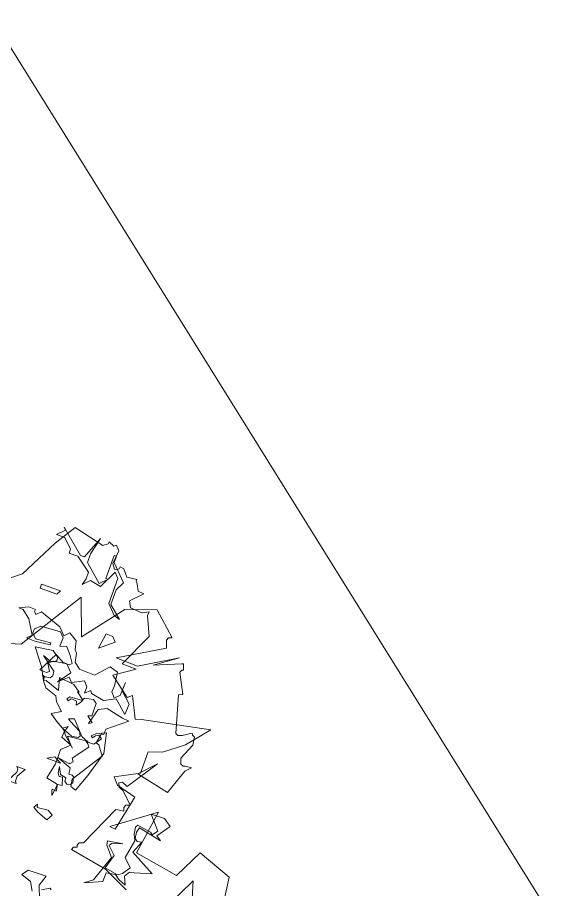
# Model space of a CAD drawing. Header units: metres. Extents: x -71 to 881, y -503 to 661.
# Drawn here: x 332.44 to 337.22, y 206.89 to 214.65 of the extents above; entities that cross this region are included whole.
import ezdxf

# ---------------------------------------------------------------- set-up
doc = ezdxf.new("R2010")
doc.units = ezdxf.units.M
doc.layers.add('04. Pisos', color=8, linetype='Continuous', lineweight=5)
doc.layers.add('ARBRE', color=100, linetype='Continuous', lineweight=13, true_color=0x00ff3f)

# ---------------------------------------------------------------- blocks, each defined once
blk = doc.blocks.new('WMF2', base_point=(0, 0.01))
at = {"color": 251, "lineweight": 0, "true_color": 0x636466}
for points in [[(81.23, -212.64), (86.45, -202.37), (92.4, -197.64)], [(8.22, -134.47), (9.81, -146.85), (18.98, -150.2), (22.71, -142.59), (34.39, -144.58), (32.65, -156.43), (43.16, -148.65), (41.63, -148.52), (39.67, -158.01), (44.92, -159.4), (46.44, -161.06), (40.43, -164.26), (40.42, -170.12), (36.91, -171.27), (31.95, -175.08), (27.13, -180.99), (44.83, -177.37), (46.41, -176.96), (49.12, -182.48), (50.2, -181.46), (55.69, -185.68), (50.55, -189.17), (54.41, -189.22), (50.23, -198.2), (52.48, -203.12), (52.39, -204.21), (54.12, -203.26), (57.28, -203.53), (58.15, -205.15), (55.25, -208.11), (56.89, -208.24), (57.74, -209.97), (58.25, -210.45), (58.2, -211), (60.88, -210.67), (62.28, -212.43), (63.37, -212.54), (63.42, -211.98), (64, -211.48), (64.56, -211.53), (65.45, -212.71), (65.14, -216.33), (66.13, -217.51), (66.73, -217.02), (68.24, -217.69), (68.28, -217.15), (69.45, -216.26), (77.76, -218.17), (81.23, -212.64), (81.23, -212.64)], [(15.6, -134.05), (18.21, -142.77), (22.11, -134.68)], [(33.61, -134.71), (40.51, -137.9), (50.45, -139.73), (50.16, -140.44), (49.24, -140.81), (49.44, -141.32), (49.15, -142.04), (48.13, -142.44), (43.19, -153.31), (41.06, -153.59), (41.43, -154.51), (41.13, -155.22), (40.11, -155.63), (43.05, -158.46), (44.35, -159.02), (44.76, -160.04), (44.45, -160.3), (43.92, -160.51), (42.49, -159.91), (37.1, -168.03), (40.97, -163.9), (32.15, -161.95), (29.82, -168.64), (28.52, -170), (30.14, -169.93), (30.65, -169.72), (31.37, -170.03), (31.94, -171.46), (30.17, -175.61), (30.45, -177.74), (31.15, -178.04), (31.35, -178.56), (33.6, -177.07), (34.61, -176.66), (35.32, -176.96), (38.04, -186.65), (37.02, -187.05), (39.7, -192.27), (39.35, -192.88), (38.94, -193.04), (39.56, -194.57), (39.97, -194.4), (46.81, -191.62), (41.05, -195.63), (50.47, -189.97), (56.38, -190.15), (44.99, -196.88), (45.76, -198.84), (45.47, -199.54), (44.55, -199.92), (50.64, -205.39), (58.51, -202.62), (66.66, -192.17), (70.16, -201.76), (80.62, -185.19), (89.7, -182.43)], [(56.38, -126.21), (57.56, -128.41), (60.34, -129.35), (59.17, -130.88), (54.25, -131.01), (55.18, -128.25), (53.81, -124.69)], [(54.16, -127.33), (52.25, -128.51), (51.85, -128.21)], [(28.56, -153.92), (30.94, -150.53), (29.67, -149.64), (35.82, -150.93), (36.23, -149.61), (35.92, -147.95), (35.22, -147.45), (34.02, -147.66), (35.31, -144.47), (28.78, -140.9), (33.22, -139.51), (34.42, -139.31), (35.29, -137.92), (34.3, -135.76), (36.32, -136.63), (37.59, -137.52), (39.98, -137.11), (40.07, -134.73), (44.54, -132.73), (42.46, -134.33), (40.08, -141.29), (42.26, -143.89), (42.45, -144.97), (38.49, -145.64), (41.28, -144.68), (41.66, -143.99), (39.59, -141.99), (40.67, -138.22), (37.1, -137.61), (35.99, -138.41), (34.61, -140.39), (36.71, -142.49), (35.82, -147.35), (36.59, -148.94), (36.91, -150.74), (36.53, -151.43), (32.84, -150.83), (32.14, -150.33), (31.15, -151.75), (34.23, -155.28), (30.66, -155.41), (28.56, -153.92), (28.56, -153.92)], [(59.05, -144.81), (61.87, -145.83), (63.32, -146.72), (62.67, -147.76), (62.48, -146.91), (59.55, -147.25), (58.09, -146.36), (59.05, -144.81), (59.05, -144.81)], [(59.93, -151.15), (60.32, -152.23), (60.38, -152.67), (59.29, -152.55), (59.49, -154.26), (58.26, -154.43), (58.99, -156.48), (59.78, -156.36), (60.39, -157.12), (60.6, -158.84), (59.69, -157), (58.12, -156.61), (58.04, -155.76), (57.3, -155.21), (56.47, -155.37), (55.94, -156.07), (56.34, -157.53), (56.79, -157.86), (57.66, -157.75), (57.9, -159.41), (61.78, -160.83), (58.66, -160.38), (58.28, -160.48), (57.75, -161.18), (58.26, -161.95), (55.2, -166.06), (55.75, -166.8), (56.5, -167.36), (60.96, -166.95), (61.31, -166.89), (59.77, -164.96), (59.07, -164.44), (62, -167.02), (62.51, -167.79), (63.26, -168.35), (60.34, -167.25), (58.66, -167.5), (58.28, -168), (58.89, -169.15), (61.9, -170.7), (62.6, -171.21), (61.18, -171.65), (57.84, -168.06), (55.81, -167.24), (55.17, -167.15), (54.29, -167.27), (52.87, -169.18), (53.82, -169.88), (54.6, -169.37), (55.15, -168.63), (55.66, -169.01), (54.32, -170.26), (52.66, -170.5), (52.66, -171.97), (47.81, -175.9), (49.56, -176.04), (54.15, -177.07), (56.26, -176.06), (57.34, -171.75), (56.54, -172.31), (58.19, -173.55), (57.21, -173.91), (57.26, -177.31), (58.26, -178.06), (60.53, -177.56), (61.17, -176.18), (61.91, -175.17), (62.25, -176.19), (63.37, -176.26), (63.72, -176.21), (64.28, -175.46), (64.78, -175.83), (64.22, -176.58), (61.08, -176.8), (60.89, -177.07), (62.8, -178.48), (62.37, -178.54), (64.31, -180), (68.46, -180.44), (67.52, -177.18), (71.39, -178.5), (71.97, -178.23), (72.13, -179.07), (72.84, -179.59), (71.95, -179.32), (70.65, -179.51), (70.12, -180.21), (70.34, -181.46), (74.19, -184.37), (72.12, -183.59), (70.89, -183.77), (70.51, -184.27), (70.59, -185.1), (72.3, -186.38), (76.95, -185.71), (73.74, -181.48), (71.97, -178.23), (70.82, -176.69), (67.68, -175.65), (66.98, -174.25), (64.97, -172.31), (67.26, -170.98), (65.32, -169.52), (63.26, -168.35), (62.04, -169.25), (62.51, -167.79), (62.6, -166.17), (59.77, -164.96), (61.9, -163.05), (61.78, -160.83), (61.83, -159.09), (62.73, -154.97), (59.49, -154.26), (59.93, -151.15), (59.93, -151.15)], [(70.48, -153.72), (70.48, -154.59), (70.98, -155.09), (68.65, -155.09), (70, -152.75), (70, -151.4), (69.61, -150.88), (71.95, -150.88), (70.48, -153.72), (70.48, -153.72)], [(56.45, -156.83), (51.18, -165.09), (52.99, -167.49), (53.79, -167.78), (53.24, -170.6), (52.14, -171.11), (51.01, -165.85), (52.98, -159.15), (54.67, -154.45), (56.12, -154.97), (56.45, -156.83), (56.45, -156.83)], [(62.6, -160.74), (60.66, -159.76), (64.44, -159.76), (62.6, -160.74), (62.6, -160.74)], [(52.76, -180.21), (55.75, -178.63), (59.24, -179.37), (59.71, -180), (60.98, -178.83), (60.92, -180.53), (62.07, -181.8), (65.07, -180.21), (66.12, -181.35), (68.53, -179.14), (66.06, -182.57), (67.81, -184.35), (71.26, -183.89), (72.51, -182.83), (71.38, -180.95), (72, -180.48), (73.83, -180.56), (71.19, -185.7), (68.92, -184.4), (67.21, -184.32), (66.57, -184.91), (67.73, -186.66), (69.36, -188.54), (71.08, -188), (71, -190.33), (72.16, -191.6), (77.42, -191.2), (78.69, -190.03), (78.74, -188.92), (77.57, -187.67), (73.52, -188.11), (73.54, -187.51), (77.6, -187.05), (79.9, -187.14), (78.75, -188.32), (80.93, -191.95), (83.16, -193.74), (84.39, -193.79), (82.02, -194.91), (80.2, -194.84), (80.22, -194.22), (79.64, -193.6), (78.5, -194.76), (72.73, -192.72), (70.97, -190.94), (69.83, -192.11), (67.56, -190.81), (67.04, -188.46), (66.45, -187.83), (65.94, -185.49), (64.29, -184.21), (60.16, -184.05), (57.09, -187.45), (54.82, -186.75), (54.35, -183.2), (54.41, -181.49), (53.37, -180.24), (52.1, -181.39), (51.95, -184.94), (52.04, -182.63), (49.22, -180.06), (49.34, -177.15), (52.76, -180.21), (52.76, -180.21)], [(59.05, -195.06), (57.96, -193.84), (61.5, -190.92), (60.89, -195.06), (59.05, -195.06), (59.05, -195.06)], [(62.92, -202.64), (62.92, -209.57), (64.13, -210.8), (66.44, -206.05), (69.38, -206.67), (71.07, -204.94), (70.59, -206.67), (70.59, -208.49), (74.6, -211.4), (76.92, -211.4), (76.92, -212.49), (79.35, -214.81), (81.66, -214.81), (79.84, -216.64), (80.44, -217.25), (73.99, -211.89), (72.89, -211.89), (70.59, -217.73), (71.68, -213.12), (71.68, -210.8), (67.05, -206.67), (65.23, -208.49), (65.83, -208.49), (65.83, -214.81), (65.23, -214.81), (65.23, -213.12), (61.21, -208.97), (62.31, -206.67), (62.31, -202.64), (58.89, -199.71), (60.6, -200.21), (62.92, -202.64), (62.92, -202.64)], [(80.95, -201.5), (75.73, -201.5), (76.34, -200.42), (80.95, -200.42), (80.95, -201.5), (80.95, -201.5)]]:
    blk.add_lwpolyline(points, dxfattribs=at)

msp = doc.modelspace()

# ---------------------------------------------------------------- linework, layer by layer
at = {"layer": '04. Pisos'}
msp.add_lwpolyline([(99.4478, 151.4533), (117.7052, 162.876), (159.9869, 95.0091), (337.2202, 206.6057), (265.2355, 322.2352), (87.866, 210.7626), (100.5444, 190.4477), (82.0183, 178.8086), (99.4478, 151.4533)], dxfattribs=at)

# ---------------------------------------------------------------- block references
at = {"layer": 'ARBRE', "color": 251, "lineweight": 5, "true_color": 0x636466, "xscale": 0.03451886634015593, "yscale": 0.03451886634015593, "zscale": 0.03451886634015593, "rotation": 160.1685466476646}
msp.add_blockref('WMF2', (332.9236, 202.1156), dxfattribs=at)

doc.saveas('drawing.dxf')
